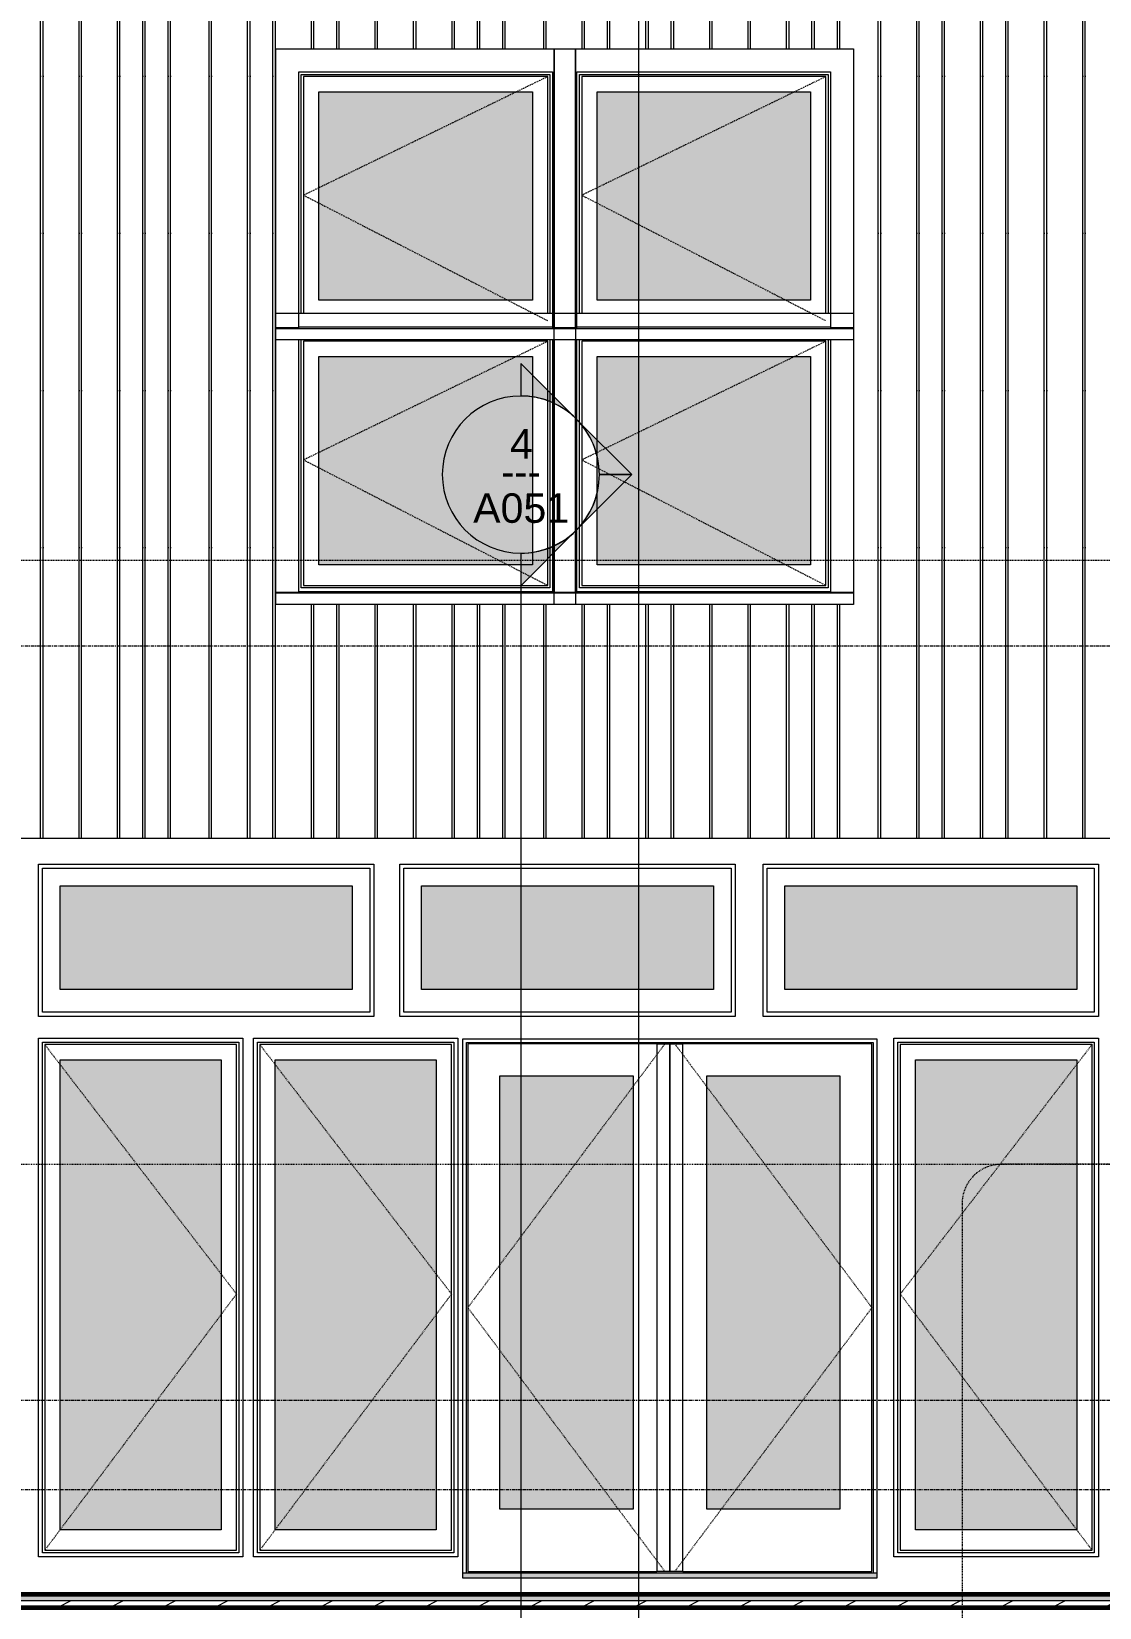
# Model space of a CAD drawing. Header units: inches. Extents: x -8991 to -6983, y -226 to 479.
# Drawn here: x -8866.6 to -8703.4, y 0.4 to 241.2 of the extents above; entities that cross this region are included whole.
import ezdxf

# ---------------------------------------------------------------- set-up
doc = ezdxf.new("R2010")
doc.units = ezdxf.units.IN
doc.header["$MEASUREMENT"] = 0
for name, pattern in [('Aligning Line 1_8_', [0.25, 0.125, -0.125]), ('Dash 1_16_', [0.125, 0.0625, -0.0625]), ('Dash Dot 3_16_', [0.3125, 0.1875, -0.0625, 0, -0.0625]), ('Grid Line 1_2_', [0.875, 0.5, -0.125, 0.125, -0.125])]:
    doc.linetypes.add(name, pattern=pattern)
for name, color, linetype, lineweight in [('A-ANNO-SYMB-1', 150, 'Dash Dot 3_16_', 9), ('A-DOOR', 31, 'Continuous', 18), ('A-DOOR-1', 31, 'Dash 1_16_', 9), ('A-FLOR', 192, 'Continuous', 18), ('A-FLOR-1', 192, 'Continuous', 60), ('A-FLOR-LEVL-1', 51, 'Grid Line 1_2_', 9), ('A-FLOR-MCUT', 51, 'Continuous', 18), ('A-FLOR-PATT-1', 8, 'Continuous', 9), ('A-GLAZ', 151, 'Continuous', 18), ('A-GLAZ-1', 151, 'Continuous', 9), ('A-GLAZ-2', 151, 'Dash 1_16_', 9), ('A-WALL', 113, 'Continuous', 18), ('A-WALL-PATT-1', 111, 'Continuous', 9), ('G-ANNO-SYMB', 111, 'Aligning Line 1_8_', 9), ('G-ANNO-SYMB-1', 111, 'Continuous', 9), ('I-WALL', 2, 'Continuous', 18)]:
    doc.layers.add(name, color=color, linetype=linetype, lineweight=lineweight)
doc.styles.add('Arial_1', font='arial.ttf', dxfattribs={"height": 4.5})
doc.styles.add('Century Gothic', font='ufonts.com_century-gothic.ttf', dxfattribs={"height": 4.5})

# ---------------------------------------------------------------- blocks, each defined once
blk = doc.blocks.new('Window-Picture-Andersen-A_Series - 51-1_4_ x 23-1_4_-2038150-Section 36')
at = {"layer": 'A-GLAZ'}
blk.add_hatch(color=256, dxfattribs=at).paths.add_polyline_path([(-8817.62, 94.8), (-8817.62, 110.63), (-8862.24, 110.63), (-8862.24, 94.8), (-8819.28, 94.8)], flags=0)
at = {"layer": 'A-GLAZ-1'}
for p, q in [((-8864.93, 113.31), (-8814.93, 113.31)), ((-8864.93, 91.31), (-8864.93, 113.31)), ((-8814.93, 113.31), (-8814.93, 91.31)), ((-8862.24, 94.8), (-8862.24, 110.63)), ((-8862.24, 110.63), (-8817.62, 110.63)), ((-8817.62, 110.63), (-8817.62, 94.8)), ((-8817.62, 94.8), (-8862.24, 94.8)), ((-8814.93, 91.31), (-8864.93, 91.31))]:
    blk.add_line(p, q, dxfattribs=at)
blk = doc.blocks.new('Window-Casement-Andersen-A_Series - 3_-3 1_4_ x 3_-3 1_4_-2095458-Section 36')
at = {"layer": 'A-GLAZ'}
blk.add_hatch(color=256, dxfattribs=at).paths.add_polyline_path([(-8747.58, 159.68), (-8747.58, 191.5), (-8780.2, 191.5), (-8780.2, 159.68), (-8779.59, 159.68)], flags=0)
at = {"layer": 'A-GLAZ-1'}
for p, q in [((-8786.76, 198.06), (-8786.76, 195.87)), ((-8741.01, 198.06), (-8786.76, 198.06)), ((-8786.76, 195.87), (-8786.76, 198.06)), ((-8741.01, 198.06), (-8786.76, 198.06)), ((-8786.76, 194.06), (-8786.76, 155.43)), ((-8786.76, 155.43), (-8786.76, 194.06)), ((-8783.26, 155.56), (-8783.26, 194.06)), ((-8783.26, 155.43), (-8783.26, 194.06)), ((-8782.89, 156.19), (-8782.89, 194.06)), ((-8745.23, 193.83), (-8782.53, 193.83)), ((-8782.53, 193.83), (-8782.53, 156.54)), ((-8745.23, 156.54), (-8745.23, 193.83)), ((-8744.89, 194.06), (-8744.89, 156.19)), ((-8744.51, 194.06), (-8744.51, 155.56)), ((-8744.51, 194.06), (-8744.51, 155.43)), ((-8780.2, 159.68), (-8780.2, 191.5)), ((-8780.2, 191.5), (-8747.58, 191.5)), ((-8747.58, 191.5), (-8747.58, 159.68)), ((-8747.58, 159.68), (-8780.2, 159.68)), ((-8782.53, 156.54), (-8745.23, 156.54)), ((-8786.76, 155.38), (-8786.76, 155.43)), ((-8783.26, 155.43), (-8786.76, 155.43)), ((-8786.76, 153.63), (-8786.76, 155.38)), ((-8786.76, 155.38), (-8741.01, 155.38)), ((-8744.51, 155.56), (-8783.26, 155.56)), ((-8744.89, 156.19), (-8782.89, 156.19)), ((-8741.01, 155.43), (-8744.51, 155.43)), ((-8741.01, 155.41), (-8741.01, 155.38)), ((-8741.01, 155.38), (-8741.01, 153.63)), ((-8741.01, 153.63), (-8786.76, 153.63))]:
    blk.add_line(p, q, dxfattribs=at)
at = {"layer": 'A-GLAZ-2'}
for p, q in [((-8745.23, 193.83), (-8782.53, 175.71)), ((-8782.53, 175.71), (-8745.23, 156.54))]:
    blk.add_line(p, q, dxfattribs=at)
blk = doc.blocks.new('Window-Casement-Andersen-A_Series - 3_-3 1_4_ x 3_-3 1_4_-V2-Section 36')
at = {"layer": 'A-GLAZ'}
blk.add_hatch(color=256, dxfattribs=at).paths.add_polyline_path([(-8747.58, 200.11), (-8747.58, 231.94), (-8780.2, 231.94), (-8780.2, 200.11), (-8779.59, 200.11)], flags=0)
at = {"layer": 'A-GLAZ-1'}
for p, q in [((-8786.76, 238.5), (-8786.76, 195.87)), ((-8786.76, 195.87), (-8786.76, 238.5)), ((-8783.26, 235), (-8744.51, 235)), ((-8783.26, 196), (-8783.26, 235)), ((-8783.26, 195.87), (-8783.26, 235)), ((-8783.26, 235), (-8744.51, 235)), ((-8782.89, 234.62), (-8744.89, 234.62)), ((-8782.89, 198.06), (-8782.89, 234.62)), ((-8745.23, 234.27), (-8782.53, 234.27)), ((-8782.53, 234.27), (-8782.53, 198.06)), ((-8745.23, 198.06), (-8745.23, 234.27)), ((-8744.89, 234.62), (-8744.89, 198.06)), ((-8744.51, 235), (-8744.51, 196)), ((-8744.51, 235), (-8744.51, 195.87)), ((-8780.2, 200.11), (-8780.2, 231.94)), ((-8780.2, 231.94), (-8747.58, 231.94)), ((-8747.58, 231.94), (-8747.58, 200.11)), ((-8747.58, 200.11), (-8780.2, 200.11)), ((-8786.76, 195.81), (-8786.76, 195.87)), ((-8783.26, 195.87), (-8786.76, 195.87)), ((-8786.76, 194.06), (-8786.76, 195.81)), ((-8786.76, 195.81), (-8741.01, 195.81)), ((-8744.51, 196), (-8783.26, 196)), ((-8741.01, 195.87), (-8744.51, 195.87)), ((-8741.01, 195.85), (-8741.01, 195.81)), ((-8741.01, 195.81), (-8741.01, 194.06)), ((-8741.01, 194.06), (-8786.76, 194.06))]:
    blk.add_line(p, q, dxfattribs=at)
at = {"layer": 'A-GLAZ-2'}
for p, q in [((-8745.23, 234.27), (-8782.53, 216.15)), ((-8782.53, 216.15), (-8745.23, 196.98))]:
    blk.add_line(p, q, dxfattribs=at)
blk = doc.blocks.new('Window-Casement-Andersen-A_Series - 3_-3 1_4_ x 3_-3 1_4_-V3-Section 36')
at = {"layer": 'A-GLAZ'}
blk.add_hatch(color=256, dxfattribs=at).paths.add_polyline_path([(-8822.7, 159.68), (-8790.08, 159.68), (-8790.08, 191.5), (-8822.7, 191.5), (-8822.7, 160.94)], flags=0)
at = {"layer": 'A-GLAZ-1'}
for p, q in [((-8783.51, 198.06), (-8829.26, 198.06)), ((-8783.51, 198.06), (-8829.26, 198.06)), ((-8783.51, 195.87), (-8783.51, 198.06)), ((-8783.51, 198.06), (-8783.51, 195.87)), ((-8825.76, 155.56), (-8825.76, 194.06)), ((-8825.76, 155.43), (-8825.76, 194.06)), ((-8825.39, 156.19), (-8825.39, 194.06)), ((-8787.73, 193.83), (-8825.03, 193.83)), ((-8825.03, 193.83), (-8825.03, 156.54)), ((-8787.73, 156.54), (-8787.73, 193.83)), ((-8787.39, 194.06), (-8787.39, 156.19)), ((-8787.01, 194.06), (-8787.01, 155.56)), ((-8787.01, 194.06), (-8787.01, 155.43)), ((-8783.51, 155.43), (-8783.51, 194.06)), ((-8783.51, 194.06), (-8783.51, 155.43)), ((-8822.7, 159.68), (-8822.7, 191.5)), ((-8822.7, 191.5), (-8790.08, 191.5)), ((-8790.08, 191.5), (-8790.08, 159.68)), ((-8790.08, 159.68), (-8822.7, 159.68)), ((-8825.03, 156.54), (-8787.73, 156.54)), ((-8825.76, 155.43), (-8829.26, 155.43)), ((-8829.26, 155.38), (-8829.26, 155.41)), ((-8829.26, 153.63), (-8829.26, 155.38)), ((-8829.26, 155.38), (-8783.51, 155.38)), ((-8787.01, 155.56), (-8825.76, 155.56)), ((-8787.39, 156.19), (-8825.39, 156.19)), ((-8783.51, 155.43), (-8787.01, 155.43)), ((-8783.51, 155.43), (-8783.51, 155.38)), ((-8783.51, 155.38), (-8783.51, 153.63)), ((-8783.51, 153.63), (-8829.26, 153.63))]:
    blk.add_line(p, q, dxfattribs=at)
at = {"layer": 'A-GLAZ-2'}
for p, q in [((-8787.73, 193.83), (-8825.03, 175.71)), ((-8825.03, 175.71), (-8787.73, 156.54))]:
    blk.add_line(p, q, dxfattribs=at)
blk = doc.blocks.new('Window-Casement-Andersen-A_Series - 3_-3 1_4_ x 3_-3 1_4_-V4-Section 36')
at = {"layer": 'A-GLAZ'}
blk.add_hatch(color=256, dxfattribs=at).paths.add_polyline_path([(-8822.7, 200.11), (-8790.08, 200.11), (-8790.08, 231.94), (-8822.7, 231.94), (-8822.7, 217.44)], flags=0)
at = {"layer": 'A-GLAZ-1'}
for p, q in [((-8783.51, 195.87), (-8783.51, 238.5)), ((-8783.51, 238.5), (-8783.51, 195.87)), ((-8825.76, 235), (-8787.01, 235)), ((-8825.76, 196), (-8825.76, 235)), ((-8825.76, 195.87), (-8825.76, 235)), ((-8825.76, 235), (-8787.01, 235)), ((-8825.39, 234.62), (-8787.39, 234.62)), ((-8825.39, 198.06), (-8825.39, 234.62)), ((-8787.73, 234.27), (-8825.03, 234.27)), ((-8825.03, 234.27), (-8825.03, 198.06)), ((-8787.73, 198.06), (-8787.73, 234.27)), ((-8787.39, 234.62), (-8787.39, 198.06)), ((-8787.01, 235), (-8787.01, 196)), ((-8787.01, 235), (-8787.01, 195.87)), ((-8822.7, 200.11), (-8822.7, 231.94)), ((-8822.7, 231.94), (-8790.08, 231.94)), ((-8790.08, 231.94), (-8790.08, 200.11)), ((-8790.08, 200.11), (-8822.7, 200.11)), ((-8825.76, 195.87), (-8829.26, 195.87)), ((-8829.26, 195.81), (-8829.26, 195.85)), ((-8829.26, 194.06), (-8829.26, 195.81)), ((-8829.26, 195.81), (-8783.51, 195.81)), ((-8787.01, 196), (-8825.76, 196)), ((-8783.51, 195.87), (-8787.01, 195.87)), ((-8783.51, 195.87), (-8783.51, 195.81)), ((-8783.51, 195.81), (-8783.51, 194.06)), ((-8783.51, 194.06), (-8829.26, 194.06))]:
    blk.add_line(p, q, dxfattribs=at)
at = {"layer": 'A-GLAZ-2'}
for p, q in [((-8787.73, 234.27), (-8825.03, 216.15)), ((-8825.03, 216.15), (-8787.73, 196.98))]:
    blk.add_line(p, q, dxfattribs=at)
blk = doc.blocks.new('Door-Outswing-Andersen-A_Series-Double - 5_ 3-1_4_ x 6_ 10-3_8_-2057099-Section 36')
at = {"layer": 'A-DOOR'}
for points in [[(-8782.25, 15.38), (-8774.69, 15.38), (-8774.69, 81.62), (-8795.07, 81.62), (-8795.07, 15.38)], [(-8745.23, 15.38), (-8743.07, 15.38), (-8743.07, 81.62), (-8763.44, 81.62), (-8763.44, 15.38)], [(-8738.19, 4.87), (-8737.44, 4.87), (-8737.46, 5.62), (-8800.69, 5.62), (-8800.69, 4.87), (-8738.87, 4.87)], [(-8743.07, 5.62), (-8738.87, 5.62), (-8738.87, 5.87), (-8799.27, 5.87), (-8799.27, 5.62), (-8745.23, 5.62)]]:
    blk.add_hatch(color=256, dxfattribs=at).paths.add_polyline_path(points, flags=0)
for p, q in [((-8800.13, 5.62), (-8800.13, 86.68)), ((-8800.13, 86.68), (-8738.01, 86.68)), ((-8771.07, 86.5), (-8799.94, 86.5)), ((-8799.94, 86.5), (-8799.94, 5.87)), ((-8771.07, 86.5), (-8769.07, 86.5)), ((-8771.07, 86.5), (-8771.07, 5.87)), ((-8769.07, 5.87), (-8769.07, 86.5)), ((-8769.07, 86.5), (-8767.07, 86.5)), ((-8769.07, 86.5), (-8769.07, 5.87)), ((-8767.07, 5.87), (-8767.07, 86.5)), ((-8738.19, 86.5), (-8767.07, 86.5)), ((-8738.19, 5.87), (-8738.19, 86.5)), ((-8738.01, 86.68), (-8738.01, 5.62)), ((-8795.07, 15.38), (-8795.07, 81.62)), ((-8795.07, 81.62), (-8774.69, 81.62)), ((-8774.69, 81.62), (-8774.69, 15.38)), ((-8763.44, 15.38), (-8763.44, 81.62)), ((-8763.44, 81.62), (-8743.07, 81.62)), ((-8743.07, 81.62), (-8743.07, 15.38)), ((-8774.69, 15.38), (-8795.07, 15.38)), ((-8743.07, 15.38), (-8763.44, 15.38)), ((-8800.69, 4.87), (-8800.69, 5.62)), ((-8737.44, 5.62), (-8800.69, 5.62)), ((-8737.44, 4.87), (-8800.69, 4.87)), ((-8799.94, 5.87), (-8771.07, 5.87)), ((-8799.27, 5.87), (-8799.27, 5.62)), ((-8799.27, 5.62), (-8799.27, 5.87)), ((-8769.07, 5.87), (-8771.07, 5.87)), ((-8767.07, 5.87), (-8769.07, 5.87)), ((-8767.07, 5.87), (-8738.19, 5.87)), ((-8738.87, 5.87), (-8738.87, 5.62)), ((-8738.87, 5.87), (-8738.87, 5.62)), ((-8737.44, 5.62), (-8737.44, 4.87))]:
    blk.add_line(p, q, dxfattribs=at)
at = {"layer": 'A-DOOR-1'}
for p, q in [((-8769.82, 86.5), (-8799.94, 46.19)), ((-8768.32, 86.5), (-8738.19, 46.19)), ((-8799.94, 46.19), (-8769.82, 5.87)), ((-8738.19, 46.19), (-8768.32, 5.87))]:
    blk.add_line(p, q, dxfattribs=at)
blk = doc.blocks.new('Window-Casement-Andersen-A_Series - 2_-7 1_4_x6_-7 1_4_-2095940-Section 36')
at = {"layer": 'A-GLAZ'}
blk.add_hatch(color=256, dxfattribs=at).paths.add_polyline_path([(-8706.9, 12.24), (-8706.9, 84.06), (-8731.52, 84.06), (-8731.52, 12.24), (-8708.2, 12.24)], flags=0)
at = {"layer": 'A-GLAZ-1'}
for p, q in [((-8734.21, 86.75), (-8704.21, 86.75)), ((-8734.21, 8.75), (-8734.21, 86.75)), ((-8704.21, 86.75), (-8704.21, 8.75)), ((-8704.55, 86.39), (-8733.85, 86.39)), ((-8733.85, 86.39), (-8733.85, 9.11)), ((-8704.55, 9.11), (-8704.55, 86.39)), ((-8731.52, 12.24), (-8731.52, 84.06)), ((-8731.52, 84.06), (-8706.9, 84.06)), ((-8706.9, 84.06), (-8706.9, 12.24)), ((-8706.9, 12.24), (-8731.52, 12.24)), ((-8704.21, 8.75), (-8734.21, 8.75)), ((-8733.85, 9.11), (-8704.55, 9.11))]:
    blk.add_line(p, q, dxfattribs=at)
at = {"layer": 'A-GLAZ-2'}
for p, q in [((-8704.55, 86.39), (-8733.85, 48.27)), ((-8733.85, 48.27), (-8704.55, 9.11))]:
    blk.add_line(p, q, dxfattribs=at)
blk = doc.blocks.new('Window-Casement-Andersen-A_Series - 2_-7 1_4_x6_-7 1_4_-2095860-Section 36')
at = {"layer": 'A-GLAZ'}
blk.add_hatch(color=256, dxfattribs=at).paths.add_polyline_path([(-8819.28, 12.24), (-8804.76, 12.24), (-8804.76, 84.06), (-8829.38, 84.06), (-8829.38, 12.24)], flags=0)
at = {"layer": 'A-GLAZ-1'}
for p, q in [((-8832.07, 8.75), (-8832.07, 86.75)), ((-8832.07, 86.75), (-8802.07, 86.75)), ((-8802.07, 86.75), (-8802.07, 8.75)), ((-8831.73, 86.39), (-8831.73, 9.11)), ((-8802.43, 86.39), (-8831.73, 86.39)), ((-8802.43, 9.11), (-8802.43, 86.39)), ((-8829.38, 12.24), (-8829.38, 84.06)), ((-8829.38, 84.06), (-8804.76, 84.06)), ((-8804.76, 84.06), (-8804.76, 12.24)), ((-8804.76, 12.24), (-8829.38, 12.24)), ((-8802.07, 8.75), (-8832.07, 8.75)), ((-8831.73, 9.11), (-8802.43, 9.11))]:
    blk.add_line(p, q, dxfattribs=at)
at = {"layer": 'A-GLAZ-2'}
for p, q in [((-8831.73, 86.39), (-8802.43, 48.27)), ((-8802.43, 48.27), (-8831.73, 9.11))]:
    blk.add_line(p, q, dxfattribs=at)
blk = doc.blocks.new('Section - Section Head - Filled-22785-Section 36')
at = {"layer": 'G-ANNO-SYMB-1'}
h = blk.add_hatch(color=256, dxfattribs=at)
edge = h.paths.add_edge_path(flags=0)
edge.add_line((-8608.22, -199.98), (-8600.17, -191.93))
edge.add_line((-8600.17, -191.93), (-8600.17, -196.88))
edge.add_arc((-8600.17, -208.9), 12.02, 90, 132.0784)
h = blk.add_hatch(color=256, dxfattribs=at)
edge = h.paths.add_edge_path(flags=0)
edge.add_arc((-8600.17, -208.9), 12, 135, 180)
edge.add_line((-8612.17, -208.9), (-8617.14, -208.9))
edge.add_line((-8617.14, -208.9), (-8608.65, -200.41))
h = blk.add_hatch(color=256, dxfattribs=at)
edge = h.paths.add_edge_path(flags=0)
edge.add_line((-8608.65, -217.38), (-8617.14, -208.9))
edge.add_line((-8617.14, -208.9), (-8612.17, -208.9))
edge.add_arc((-8600.17, -208.9), 12, 180, 225)
h = blk.add_hatch(color=256, dxfattribs=at)
edge = h.paths.add_edge_path(flags=0)
edge.add_arc((-8600.17, -208.9), 12.02, 227.9216, 270)
edge.add_line((-8600.17, -220.91), (-8600.17, -225.87))
edge.add_line((-8600.17, -225.87), (-8608.22, -217.82))
for p, q in [((-8600.17, -191.93), (-8608.22, -199.98)), ((-8600.17, -196.88), (-8600.17, -191.93)), ((-8608.65, -200.41), (-8617.14, -208.9)), ((-8612.17, -208.9), (-8617.14, -208.9)), ((-8617.14, -208.9), (-8608.65, -217.38)), ((-8617.14, -208.9), (-8612.17, -208.9)), ((-8608.22, -217.82), (-8600.17, -225.87)), ((-8600.17, -225.87), (-8600.17, -220.91))]:
    blk.add_line(p, q, dxfattribs=at)
for centre, radius, start, end in [((-8600.17, -208.91), 12, 90, 270), ((-8600.17, -208.9), 12.02, 90, 132.0784), ((-8600.17, -208.91), 12, 270, 90), ((-8600.17, -208.9), 12, 135, 180), ((-8600.17, -208.9), 12, 180, 225), ((-8600.17, -208.9), 12.02, 227.9216, 270)]:
    blk.add_arc(centre, radius, start, end, dxfattribs=at)

msp = doc.modelspace()

# ---------------------------------------------------------------- hatches: boundary and pattern name
at = {"layer": 'A-FLOR'}
msp.add_hatch(color=256, dxfattribs=at).paths.add_polyline_path([(-8645.72473, 1.375), (-8644.56938, 1.375), (-8644.56938, 2.375), (-8876.56938, 2.375), (-8876.56938, 1.375), (-8648.0388, 1.375)], flags=0)
at = {"layer": 'A-FLOR-PATT-1'}
h = msp.add_hatch(dxfattribs=at)
h.set_pattern_fill('FP_2', color=256, style=0, pattern_type=2)
h.set_pattern_definition([(216.87, (-8599.068, 132.934), (23.9897714, 15.993643), [3.998, -35.986]), (206.565, (-8594.27, 130.535), (-7.99708, -7.99662), [8.941, -8.941]), (198.435, (-8594.27, 126.537), (-15.993845, -7.997098), [5.058, -20.23])])
h.paths.add_polyline_path([(-8876.56938, 0.375), (-8644.56938, 0.375), (-8644.56938, 1.375), (-8876.56938, 1.375), (-8876.56938, 0.8501)], flags=0)
at = {"layer": 'A-WALL-PATT-1'}
h = msp.add_hatch(dxfattribs=at)
h.set_pattern_fill('FP_8', color=256, style=0, pattern_type=2)
h.set_pattern_definition([(90, (-8624.88, 114.3), (-51.125, 3e-15), [24, 0, 0, 0]), (90, (-8619.38, 114.3), (-51.125, 3e-15), [24, 0, 0, 0]), (90, (-8619.007, 114.3), (-51.125, 3e-15), [24, 0, 0, 0]), (90, (-8615.507, 114.3), (-51.125, 3e-15), [24, 0, 0, 0]), (90, (-8615.13, 114.3), (-51.125, 3e-15), [24, 0, 0, 0]), (90, (-8609.63, 114.3), (-51.125, 3e-15), [24, 0, 0, 0]), (90, (-8609.257, 114.3), (-51.125, 3e-15), [24, 0, 0, 0]), (90, (-8597.88, 114.3), (-51.125, 3e-15), [24, 0, 0, 0]), (90, (-8597.507, 114.3), (-51.125, 3e-15), [24, 0, 0, 0]), (90, (-8594.007, 114.3), (-51.125, 3e-15), [24, 0, 0, 0]), (90, (-8593.63, 114.3), (-51.125, 3e-15), [24, 0, 0, 0]), (90, (-8590.13, 114.3), (-51.125, 3e-15), [24, 0, 0, 0]), (90, (-8589.757, 114.3), (-51.125, 3e-15), [24, 0, 0, 0]), (90, (-8583.88, 114.3), (-51.125, 3e-15), [24, 0, 0, 0]), (90, (-8583.507, 114.3), (-51.125, 3e-15), [24, 0, 0, 0]), (90, (-8578.007, 114.3), (-51.125, 3e-15), [24, 0, 0, 0]), (90, (-8577.63, 114.3), (-51.125, 3e-15), [24, 0, 0, 0]), (90, (-8574.13, 114.3), (-51.125, 3e-15), [24, 0, 0, 0]), (90, (-8603.757, 114.3), (-51.125, 3e-15), [24, 0, 0, 0]), (90, (-8603.38, 114.3), (-51.125, 3e-15), [24, 0, 0, 0])])
h.paths.add_polyline_path([(-8869.81938, 117.9375), (-8629.38188, 117.9375), (-8629.38188, 153.625), (-8670.88858, 153.625), (-8670.88858, 238.5), (-8629.38188, 238.5), (-8629.38188, 274.14433), (-8749.60063, 394.36308), (-8869.81938, 274.14433), (-8869.81938, 123.27308)], flags=0)
h.paths.add_polyline_path([(-8819.27978, 153.625), (-8829.26358, 153.625), (-8829.26358, 238.5), (-8741.01358, 238.5), (-8741.01358, 153.625), (-8800.76724, 153.625)], flags=0)

# ---------------------------------------------------------------- linework, layer by layer
at = {"layer": 'A-ANNO-SYMB-1'}
for p, q in [((-8687.42492, 160.36777), (-8878.45638, 160.36777)), ((-8637.23594, 68.08485), (-8718.41496, 68.08485)), ((-8724.41496, 62.08485), (-8724.41496, -160.82054))]:
    msp.add_line(p, q, dxfattribs=at)
msp.add_arc((-8718.41496, 62.08485), 6, 90, 180, dxfattribs=at)
at = {"layer": 'A-FLOR-1'}
for p, q in [((-8876.56938, 0.375), (-8644.56938, 0.375)), ((-8644.56938, 2.375), (-8870.56938, 2.375))]:
    msp.add_line(p, q, dxfattribs=at)
at = {"layer": 'A-FLOR-LEVL-1'}
for p, q in [((-8289.59722, 147.25), (-8978.71797, 147.25)), ((-8289.59722, 32), (-8978.71797, 32)), ((-8289.59722, 18.375), (-8978.71797, 18.375)), ((-8289.59722, 2.375), (-8978.71797, 2.375))]:
    msp.add_line(p, q, dxfattribs=at)
at = {"layer": 'A-FLOR-MCUT'}
msp.add_line((-8644.56938, 1.375), (-8876.56938, 1.375), dxfattribs=at)
at = {"layer": 'A-WALL'}
for p, q in [((-8865.55438, 90.6875), (-8865.55438, 113.9375)), ((-8865.55438, 113.9375), (-8814.30438, 113.9375)), ((-8814.30438, 113.9375), (-8814.30438, 90.6875)), ((-8810.31938, 90.6875), (-8810.31938, 113.9375)), ((-8810.31938, 113.9375), (-8759.06938, 113.9375)), ((-8759.06938, 113.9375), (-8759.06938, 90.6875)), ((-8754.83438, 90.6875), (-8754.83438, 113.9375)), ((-8754.83438, 113.9375), (-8703.58438, 113.9375)), ((-8703.58438, 113.9375), (-8703.58438, 90.6875)), ((-8814.30438, 90.6875), (-8865.55438, 90.6875)), ((-8759.06938, 90.6875), (-8810.31938, 90.6875)), ((-8703.58438, 90.6875), (-8754.83438, 90.6875)), ((-8865.55438, 8.125), (-8865.55438, 87.375)), ((-8865.55438, 87.375), (-8834.30438, 87.375)), ((-8834.30438, 87.375), (-8834.30438, 8.125)), ((-8832.69438, 8.125), (-8832.69438, 87.375)), ((-8832.69438, 87.375), (-8801.44438, 87.375)), ((-8801.44438, 87.375), (-8801.44438, 8.125)), ((-8800.69438, 5.623), (-8800.69438, 87.25)), ((-8800.69438, 87.25), (-8737.44438, 87.25)), ((-8737.44438, 87.25), (-8737.44438, 5.623)), ((-8734.83438, 8.125), (-8734.83438, 87.375)), ((-8734.83438, 87.375), (-8703.58438, 87.375)), ((-8703.58438, 87.375), (-8703.58438, 8.125)), ((-8834.30438, 8.125), (-8865.55438, 8.125)), ((-8801.44438, 8.125), (-8832.69438, 8.125)), ((-8703.58438, 8.125), (-8734.83438, 8.125))]:
    msp.add_line(p, q, dxfattribs=at)
at = {"layer": 'G-ANNO-SYMB'}
msp.add_line((-8919.92546, 68.08485), (-8604.63253, 68.08485), dxfattribs=at)
at = {"layer": 'G-ANNO-SYMB-1'}
for p, q in [((-8773.84586, 405.76985), (-8773.84586, -196.89908)), ((-8791.84586, 161.46414), (-8791.84586, -54.38721))]:
    msp.add_line(p, q, dxfattribs=at)
at = {"layer": 'I-WALL'}
for p, q in [((-8829.26358, 195.84556), (-8829.26358, 238.5)), ((-8829.26358, 238.5), (-8741.01358, 238.5)), ((-8741.01358, 238.5), (-8741.01358, 195.84556)), ((-8829.26358, 155.40806), (-8829.26358, 194.0625)), ((-8741.01358, 194.0625), (-8741.01358, 155.40806)), ((-8869.81938, 117.9375), (-8621.13188, 117.9375))]:
    msp.add_line(p, q, dxfattribs=at)

# ---------------------------------------------------------------- block references
at = {"layer": 'A-DOOR'}
msp.add_blockref('Door-Outswing-Andersen-A_Series-Double - 5_ 3-1_4_ x 6_ 10-3_8_-2057099-Section 36', (0, 0), dxfattribs=at)
at = {"layer": 'A-GLAZ'}
for name, p in [('Window-Casement-Andersen-A_Series - 3_-3 1_4_ x 3_-3 1_4_-V4-Section 36', (0, 0)), ('Window-Casement-Andersen-A_Series - 3_-3 1_4_ x 3_-3 1_4_-V2-Section 36', (0, 0)), ('Window-Casement-Andersen-A_Series - 3_-3 1_4_ x 3_-3 1_4_-V3-Section 36', (0, 0)), ('Window-Casement-Andersen-A_Series - 3_-3 1_4_ x 3_-3 1_4_-2095458-Section 36', (0, 0)), ('Window-Picture-Andersen-A_Series - 51-1_4_ x 23-1_4_-2038150-Section 36', (0, 0)), ('Window-Picture-Andersen-A_Series - 51-1_4_ x 23-1_4_-2038150-Section 36', (55.235, 0)), ('Window-Picture-Andersen-A_Series - 51-1_4_ x 23-1_4_-2038150-Section 36', (110.72, 0)), ('Window-Casement-Andersen-A_Series - 2_-7 1_4_x6_-7 1_4_-2095860-Section 36', (-32.86, 0)), ('Window-Casement-Andersen-A_Series - 2_-7 1_4_x6_-7 1_4_-2095860-Section 36', (0, 0)), ('Window-Casement-Andersen-A_Series - 2_-7 1_4_x6_-7 1_4_-2095940-Section 36', (0, 0))]:
    msp.add_blockref(name, p, dxfattribs=at)
at = {"layer": 'G-ANNO-SYMB-1', "rotation": 180}
msp.add_blockref('Section - Section Head - Filled-22785-Section 36', (-17392.01285, -35.43494), dxfattribs=at)

# ---------------------------------------------------------------- texts
at = {"layer": 'G-ANNO-SYMB-1', "char_height": 4.5, "attachment_point": 1}
for s, insert, width, style in [('4', (-8793.50635, 180.41846), 4.242, 'Arial_1'), ('---', (-8794.832, 176.16511), 7.7265, 'Century Gothic'), ('A051', (-8799.1284, 170.60034), 17.877, 'Arial_1')]:
    msp.add_mtext(s, dxfattribs=dict(at, insert=insert, width=width, style=style))

doc.saveas('drawing.dxf')
